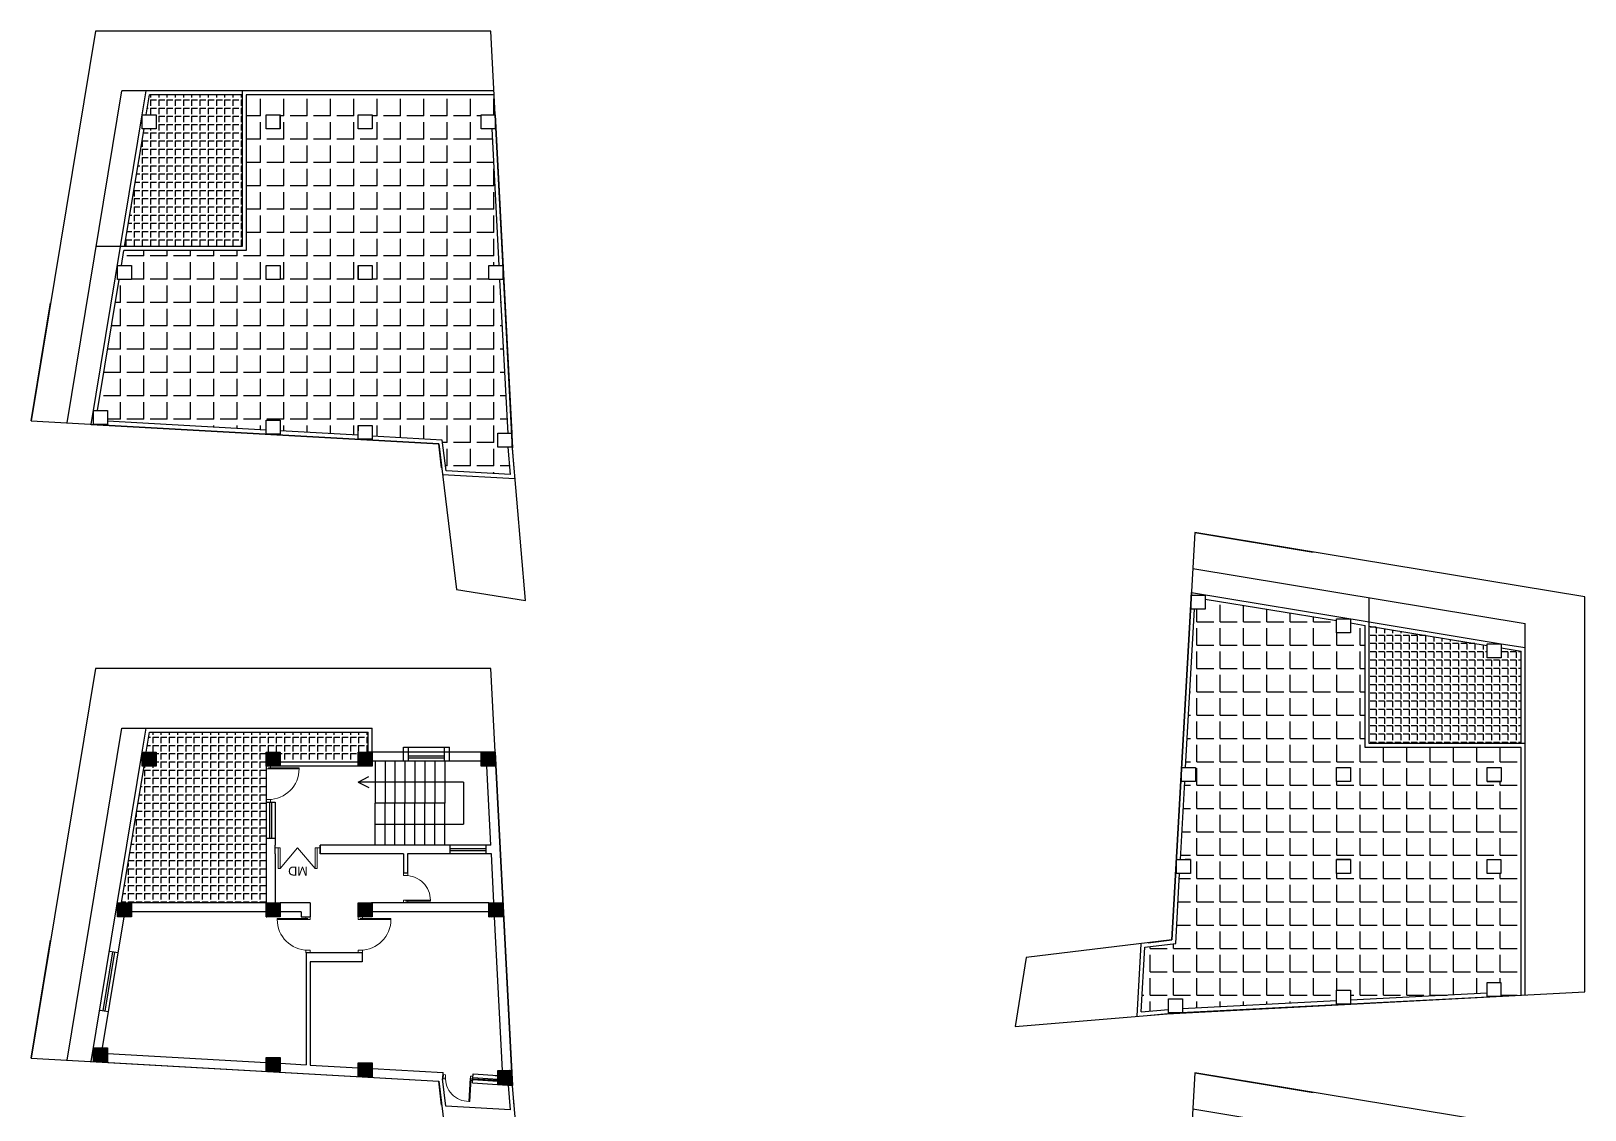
# Model space of a CAD drawing. Header units: inches. Extents: x -14619 to 1971361, y -855114 to -978.
# Drawn here: x 16591 to 18148, y -7366 to -6285 of the extents above; entities that cross this region are included whole.
import ezdxf
from ezdxf.enums import TextEntityAlignment as Align

# ---------------------------------------------------------------- set-up
doc = ezdxf.new("R2010")
doc.units = ezdxf.units.IN
doc.header["$LTSCALE"] = 0.5
doc.header["$MEASUREMENT"] = 0
for name, color, linetype, lineweight in [('ELEVATION', 85, 'Continuous', 9), ('Toilet', 7, 'Continuous', 25), ('window', 6, 'Continuous', 13)]:
    doc.layers.add(name, color=color, linetype=linetype, lineweight=lineweight)
doc.styles.get("Standard").update_dxf_attribs({"font": 'arial.ttf'})
pattern_1 = [(315, (35512.07191, 22638.5818), (0.08838834765, 0.08838834765), [])]
pattern_2 = [(270, (36397.625, 24563.814), (8.25, -2e-15), [6, -2.25]), (360, (36397.625, 24563.814), (2e-15, 8.25), [6, -2.25])]
pattern_3 = [(270, (37286.357, 25202.577), (8.25, -2e-15), [6, -2.25]), (360, (37286.357, 25202.577), (2e-15, 8.25), [6, -2.25])]
pattern_4 = [(90, (23716.62, 12470.48), (-23.375, 7e-15), [17, -6.375]), (180, (23716.62, 12470.48), (-9e-15, -23.375), [17, -6.375])]

# ---------------------------------------------------------------- blocks, each defined once
blk = doc.blocks.new('door')
at = {"layer": 'window', "ltscale": 0.002}
for p, q in [((-100562.7, -53980.3), (-100562.7, -53949.5)), ((-100561.8, -53949.5), (-100562.7, -53949.5)), ((-100561.8, -53980.3), (-100561.8, -53949.5)), ((-100561.8, -53980.3), (-100562.7, -53980.3))]:
    blk.add_line(p, q, dxfattribs=at)
for points in [[(-100596.1, -53982.5), (-100593.5, -53982.5), (-100593.5, -53978.2), (-100596.1, -53978.2)], [(-100560.1, -53982.5), (-100562.7, -53982.5), (-100562.7, -53978.2), (-100560.1, -53978.2)]]:
    blk.add_lwpolyline(points, close=True, dxfattribs=at)
blk.add_arc((-100562.7, -53980.4), 30.9, 89.9793, 179.9793, dxfattribs=at)

msp = doc.modelspace()

# ---------------------------------------------------------------- hatches: boundary and pattern name
h = msp.add_hatch()
h.set_pattern_fill('ANSI31', color=256, angle=270)
h.set_pattern_definition(pattern_1)
h.paths.add_polyline_path([(16932.8, -7021.6), (16932.8, -7007.6), (16918.8, -7007.6), (16918.8, -7021.6)])
h.paths.add_polyline_path([(17056.1, -7021.6), (17056.1, -7007.6), (17042.1, -7007.6), (17042.1, -7021.6)])
h.paths.add_polyline_path([(17063.9, -7172.5), (17063.9, -7158.5), (17049.9, -7158.5), (17049.9, -7172.5)])
h.paths.add_polyline_path([(17072.7, -7340.6), (17072.7, -7326.6), (17058.7, -7326.6), (17058.7, -7340.6), (17058.7, -7340.6)])
h.paths.add_polyline_path([(16932.8, -7332.7), (16932.8, -7318.7), (16918.8, -7318.7), (16918.8, -7332.7)])
h.paths.add_polyline_path([(16840.8, -7327.5), (16840.8, -7313.5), (16826.8, -7313.5), (16826.8, -7327.5)])
h.paths.add_polyline_path([(16932.8, -7172.5), (16932.8, -7158.5), (16918.8, -7158.5), (16918.8, -7172.5)])
h.paths.add_polyline_path([(16840.8, -7172.5), (16840.8, -7158.5), (16826.8, -7158.5), (16826.8, -7172.5)])
h.paths.add_polyline_path([(16840.8, -7021.5), (16840.8, -7007.5), (16826.8, -7007.5), (16826.8, -7021.5)])
h.paths.add_polyline_path([(16716.7, -7021.5), (16716.7, -7007.5), (16702.7, -7007.5), (16702.7, -7021.5)])
h.paths.add_polyline_path([(16691.8, -7172.5), (16691.8, -7158.5), (16677.8, -7158.5), (16677.8, -7172.5)])
h = msp.add_hatch()
h.set_pattern_fill('ANSI31', color=256, angle=270)
h.set_pattern_definition(pattern_1)
h.paths.add_polyline_path([(16932.8, -7021.6), (16932.8, -7007.6), (16918.8, -7007.6), (16918.8, -7021.6)])
h.paths.add_polyline_path([(17056.1, -7021.6), (17056.1, -7007.6), (17042.1, -7007.6), (17042.1, -7021.6)])
h.paths.add_polyline_path([(17063.9, -7172.5), (17063.9, -7158.5), (17049.9, -7158.5), (17049.9, -7172.5)])
h.paths.add_polyline_path([(17072.7, -7340.6), (17072.7, -7326.6), (17058.7, -7326.6), (17058.7, -7340.6), (17058.7, -7340.6)])
h.paths.add_polyline_path([(16932.8, -7332.7), (16932.8, -7318.7), (16918.8, -7318.7), (16918.8, -7332.7)])
h.paths.add_polyline_path([(16840.8, -7327.5), (16840.8, -7313.5), (16826.8, -7313.5), (16826.8, -7327.5)])
h.paths.add_polyline_path([(16932.8, -7172.5), (16932.8, -7158.5), (16918.8, -7158.5), (16918.8, -7172.5)])
h.paths.add_polyline_path([(16840.8, -7172.5), (16840.8, -7158.5), (16826.8, -7158.5), (16826.8, -7172.5)])
h.paths.add_polyline_path([(16840.8, -7021.5), (16840.8, -7007.5), (16826.8, -7007.5), (16826.8, -7021.5)])
h.paths.add_polyline_path([(16716.7, -7021.5), (16716.7, -7007.5), (16702.7, -7007.5), (16702.7, -7021.5)])
h.paths.add_polyline_path([(16691.8, -7172.5), (16691.8, -7158.5), (16677.8, -7158.5), (16677.8, -7172.5)])
h = msp.add_hatch()
h.set_pattern_fill('ANSI31', color=256, angle=270)
h.set_pattern_definition(pattern_1)
h.paths.add_polyline_path([(16667.9, -7303.8), (16653.9, -7303.8), (16653.9, -7317.8), (16667.9, -7317.8)])
h = msp.add_hatch()
h.set_pattern_fill('ANSI31', color=256, angle=270)
h.set_pattern_definition(pattern_1)
h.paths.add_polyline_path([(16667.9, -7303.8), (16653.9, -7303.8), (16653.9, -7317.8), (16667.9, -7317.8)])
at = {"layer": 'Toilet'}
h = msp.add_hatch(dxfattribs=at)
h.set_pattern_fill('ANGLE', color=256, scale=85, angle=450, style=0)
h.set_pattern_definition(pattern_4)
h.paths.add_polyline_path([(16932.8, -6679.9), (16932.8, -6690.7), (17003.2, -6694.7), (17006.9, -6725.6), (17071.6, -6729.2), (17069.3, -6701.8), (17058.7, -6701.8), (17058.7, -6687.8), (17068.7, -6687.8), (17060.6, -6533.7), (17049.9, -6533.7), (17049.9, -6519.7), (17059.9, -6519.7), (17052.8, -6382.8), (17042.1, -6382.8), (17042.1, -6368.8), (17056.1, -6368.8), (17056.1, -6368.7), (17055, -6348.7), (16806.8, -6348.7), (16806.8, -6504.7), (16684.3, -6504.7), (16681.8, -6519.7), (16691.8, -6519.7), (16691.8, -6533.7), (16679.5, -6533.7), (16657.8, -6665), (16667.9, -6665), (16667.9, -6675.8), (16826.8, -6684.7), (16826.8, -6674.7), (16840.8, -6674.7), (16840.8, -6675.5), (16840.8, -6685.5), (16918.8, -6689.9), (16918.8, -6679.9)])
h.paths.add_polyline_path([(16932.8, -6382.8), (16918.8, -6382.8), (16918.8, -6368.8), (16932.8, -6368.8)], flags=16)
h.paths.add_polyline_path([(16932.8, -6519.7), (16932.8, -6533.7), (16918.8, -6533.7), (16918.8, -6519.7)], flags=16)
h.paths.add_polyline_path([(16826.8, -6382.7), (16826.8, -6368.7), (16840.8, -6368.7), (16840.8, -6382.7)], flags=16)
h.paths.add_polyline_path([(16840.8, -6519.7), (16840.8, -6533.7), (16826.8, -6533.7), (16826.8, -6519.7)], flags=16)
h = msp.add_hatch(dxfattribs=at)
h.set_pattern_fill('ANGLE', color=256, scale=85, angle=450, style=0)
h.set_pattern_definition(pattern_4)
h.paths.add_polyline_path([(16932.8, -6679.9), (16932.8, -6690.7), (17003.2, -6694.7), (17006.9, -6725.6), (17071.6, -6729.2), (17069.3, -6701.8), (17058.7, -6701.8), (17058.7, -6687.8), (17068.7, -6687.8), (17060.6, -6533.7), (17049.9, -6533.7), (17049.9, -6519.7), (17059.9, -6519.7), (17052.8, -6382.8), (17042.1, -6382.8), (17042.1, -6368.8), (17056.1, -6368.8), (17056.1, -6368.7), (17055, -6348.7), (16806.8, -6348.7), (16806.8, -6504.7), (16684.3, -6504.7), (16681.8, -6519.7), (16691.8, -6519.7), (16691.8, -6533.7), (16679.5, -6533.7), (16657.8, -6665), (16667.9, -6665), (16667.9, -6675.8), (16826.8, -6684.7), (16826.8, -6674.7), (16840.8, -6674.7), (16840.8, -6675.5), (16840.8, -6685.5), (16918.8, -6689.9), (16918.8, -6679.9)])
h.paths.add_polyline_path([(16932.8, -6382.8), (16918.8, -6382.8), (16918.8, -6368.8), (16932.8, -6368.8)], flags=16)
h.paths.add_polyline_path([(16932.8, -6519.7), (16932.8, -6533.7), (16918.8, -6533.7), (16918.8, -6519.7)], flags=16)
h.paths.add_polyline_path([(16826.8, -6382.7), (16826.8, -6368.7), (16840.8, -6368.7), (16840.8, -6382.7)], flags=16)
h.paths.add_polyline_path([(16840.8, -6519.7), (16840.8, -6533.7), (16826.8, -6533.7), (16826.8, -6519.7)], flags=16)
h = msp.add_hatch(dxfattribs=at)
h.set_pattern_fill('ANGLE', color=256, scale=30, angle=270, style=0)
h.set_pattern_definition(pattern_3)
h.paths.add_polyline_path([(16802.8, -6348.7), (16710, -6348.7), (16706.7, -6368.7), (16716.7, -6368.7), (16716.7, -6382.7), (16704.4, -6382.7), (16684.9, -6500.7), (16802.8, -6500.7)])
h = msp.add_hatch(dxfattribs=at)
h.set_pattern_fill('ANGLE', color=256, scale=30, angle=270, style=0)
h.set_pattern_definition(pattern_3)
h.paths.add_polyline_path([(16802.8, -6348.7), (16710, -6348.7), (16706.7, -6368.7), (16716.7, -6368.7), (16716.7, -6382.7), (16704.4, -6382.7), (16684.9, -6500.7), (16802.8, -6500.7)])
h = msp.add_hatch(dxfattribs=at)
h.set_pattern_fill('ANGLE', color=256, scale=85, angle=360, style=0)
h.set_pattern_definition([(360, (36903.01, -13912.73), (6e-15, 23.375), [17, -6.375]), (90, (36903.01, -13912.73), (-23.375, 7e-15), [17, -6.375])])
h.paths.add_polyline_path([(17752.6, -7128.9), (17741.8, -7128.9), (17737.9, -7199.3), (17707, -7203), (17703.3, -7267.8), (17730.7, -7265.5), (17730.7, -7254.8), (17744.7, -7254.8), (17744.7, -7264.8), (17898.8, -7256.8), (17898.8, -7246), (17912.8, -7246), (17912.8, -7256), (18049.7, -7248.9), (18049.7, -7238.2), (18063.7, -7238.2), (18063.7, -7252.2), (18063.8, -7252.2), (18083.8, -7251.1), (18083.8, -7002.9), (17927.8, -7002.9), (17927.8, -6880.4), (17912.8, -6877.9), (17912.8, -6887.9), (17898.8, -6887.9), (17898.8, -6875.6), (17767.5, -6854), (17767.5, -6864), (17756.8, -6864), (17747.8, -7022.9), (17757.8, -7022.9), (17757.8, -7036.9), (17757, -7036.9), (17747, -7036.9), (17742.6, -7114.9), (17752.6, -7114.9)])
h.paths.add_polyline_path([(18049.7, -7128.9), (18049.7, -7114.9), (18063.7, -7114.9), (18063.7, -7128.9)], flags=16)
h.paths.add_polyline_path([(17912.8, -7128.9), (17898.8, -7128.9), (17898.8, -7114.9), (17912.8, -7114.9)], flags=16)
h.paths.add_polyline_path([(18049.8, -7022.9), (18063.8, -7022.9), (18063.8, -7036.9), (18049.8, -7036.9)], flags=16)
h.paths.add_polyline_path([(17912.8, -7036.9), (17898.8, -7036.9), (17898.8, -7022.9), (17912.8, -7022.9)], flags=16)
h = msp.add_hatch(dxfattribs=at)
h.set_pattern_fill('ANGLE', color=256, scale=30, angle=180, style=0)
h.set_pattern_definition([(180, (49635.1075, -27482.468), (-1e-15, -8.25), [6, -2.25]), (270, (49635.1075, -27482.468), (8.25, -2e-15), [6, -2.25])])
h.paths.add_polyline_path([(18083.8, -6998.9), (18083.8, -6906.1), (18063.8, -6902.8), (18063.8, -6912.8), (18049.8, -6912.8), (18049.8, -6900.5), (17931.8, -6881.1), (17931.8, -6998.9)])
h = msp.add_hatch(dxfattribs=at)
h.set_pattern_fill('ANGLE', color=256, scale=30, angle=270, style=0)
h.set_pattern_definition(pattern_2)
h.paths.add_polyline_path([(16928.8, -6987.5), (16710, -6987.5), (16706.7, -7007.5), (16716.7, -7007.5), (16716.7, -7021.5), (16704.4, -7021.5), (16681.8, -7158.5), (16826.8, -7158.5), (16826.8, -7057.5), (16826.8, -7021.5), (16826.8, -7021.5), (16826.8, -7007.5), (16840.8, -7007.5), (16840.8, -7017.6), (16918.8, -7017.6), (16918.8, -7007.6), (16928.8, -7007.6)])
h = msp.add_hatch(dxfattribs=at)
h.set_pattern_fill('ANGLE', color=256, scale=30, angle=270, style=0)
h.set_pattern_definition(pattern_2)
h.paths.add_polyline_path([(16928.8, -6987.5), (16710, -6987.5), (16706.7, -7007.5), (16716.7, -7007.5), (16716.7, -7021.5), (16704.4, -7021.5), (16681.8, -7158.5), (16826.8, -7158.5), (16826.8, -7057.5), (16826.8, -7021.5), (16826.8, -7021.5), (16826.8, -7007.5), (16840.8, -7007.5), (16840.8, -7017.6), (16918.8, -7017.6), (16918.8, -7007.6), (16928.8, -7007.6)])

# ---------------------------------------------------------------- linework, layer by layer
for p, q in [((16802.8, -6344.7), (16682.3, -6344.7)), ((16802.8, -6344.7), (16682.3, -6344.7)), ((16702.7, -6368.7), (16706.6, -6344.7)), ((16702.7, -6368.7), (16706.6, -6344.7)), ((16706.7, -6368.7), (16710, -6348.7)), ((16706.7, -6368.7), (16710, -6348.7)), ((16802.8, -6348.7), (16710, -6348.7)), ((16802.8, -6348.7), (16710, -6348.7)), ((16802.8, -6344.7), (16802.8, -6500.7)), ((17054.8, -6344.7), (16802.8, -6344.7)), ((16802.8, -6344.7), (16802.8, -6500.7)), ((17054.8, -6344.7), (16802.8, -6344.7)), ((16806.8, -6348.7), (16806.8, -6504.7)), ((17054.8, -6348.7), (16806.8, -6348.7)), ((16806.8, -6348.7), (16806.8, -6504.7)), ((17054.8, -6348.7), (16806.8, -6348.7)), ((16928.8, -6368.8), (16928.8, -6368.7)), ((16928.8, -6368.8), (16928.8, -6368.7)), ((17056.1, -6368.7), (17072.7, -6687.8)), ((17056.1, -6368.7), (17072.7, -6687.8)), ((17052.8, -6382.8), (17059.9, -6519.7)), ((17052.8, -6382.8), (17059.9, -6519.7)), ((17060.6, -6533.7), (17068.7, -6688)), ((17060.6, -6533.7), (17068.7, -6688)), ((16826.8, -6684.7), (16667.9, -6675.8)), ((16826.8, -6684.7), (16667.9, -6675.8)), ((16999.6, -6698.5), (16651.5, -6678.9)), ((16999.6, -6698.5), (16651.5, -6678.9)), ((16918.8, -6689.9), (16840.8, -6685.5)), ((16918.8, -6689.9), (16840.8, -6685.5)), ((17003.2, -6694.7), (16932.8, -6690.7)), ((17003.2, -6694.7), (16932.8, -6690.7)), ((17002.5, -6722.4), (16999.6, -6698.5)), ((17002.5, -6722.4), (16999.6, -6698.5)), ((17006.9, -6725.6), (17003.2, -6694.7)), ((17006.9, -6725.6), (17003.2, -6694.7)), ((17071.6, -6729.2), (17069.3, -6701.8)), ((17071.6, -6729.2), (17069.3, -6701.8)), ((17075.2, -6723.3), (17073.4, -6702.6)), ((17075.2, -6723.3), (17073.4, -6702.6)), ((17076, -6733.5), (17003.3, -6729.4)), ((17076, -6733.5), (17003.3, -6729.4)), ((17071.6, -6729.2), (17006.9, -6725.6)), ((17071.6, -6729.2), (17006.9, -6725.6)), ((17734.1, -7195.7), (17753.7, -6847.6)), ((17747.8, -7022.9), (17756.8, -6864)), ((18087.8, -6998.9), (18087.8, -6878.4)), ((18063.8, -6898.8), (18087.8, -6902.7)), ((18063.8, -6902.8), (18083.8, -6906.1)), ((18083.8, -6998.9), (18083.8, -6906.1)), ((16682.3, -6983.5), (16932.8, -6983.5)), ((16682.3, -6983.5), (16932.8, -6983.5)), ((16702.7, -7007.5), (16706.6, -6983.5)), ((16702.7, -7007.5), (16706.6, -6983.5)), ((16706.7, -7007.5), (16710, -6987.5)), ((16706.7, -7007.5), (16710, -6987.5)), ((16710, -6987.5), (16928.8, -6987.5)), ((16710, -6987.5), (16928.8, -6987.5)), ((16928.8, -7007.6), (16928.8, -6987.5)), ((16928.8, -7007.6), (16928.8, -6987.5)), ((16932.8, -7007.6), (16932.8, -6983.5)), ((16932.8, -7007.6), (16932.8, -6983.5)), ((16964.4, -7002.5), (17010.4, -7002.5)), ((16964.4, -7002.5), (17010.4, -7002.5)), ((18083.8, -7002.9), (17927.8, -7002.9)), ((18087.8, -6998.9), (17931.8, -6998.9)), ((18083.8, -7250.9), (18083.8, -7002.9)), ((18087.8, -7250.9), (18087.8, -6998.9)), ((16918.8, -7017.6), (16840.8, -7017.6)), ((16918.8, -7017.6), (16840.8, -7017.6)), ((16826.8, -7021.5), (16826.8, -7057.5)), ((16826.8, -7021.5), (16826.8, -7057.5)), ((16918.8, -7021.6), (16840.8, -7021.6)), ((16918.8, -7021.6), (16840.8, -7021.6)), ((16918.9, -7037.5), (16929.5, -7032)), ((16918.9, -7037.5), (16929.5, -7032)), ((17024.3, -7037.5), (16918.9, -7037.5)), ((16918.9, -7037.5), (16929.5, -7043)), ((17024.3, -7037.5), (16918.9, -7037.5)), ((16918.9, -7037.5), (16929.5, -7043)), ((17024.3, -7037.5), (17024.3, -7079.5)), ((17024.3, -7037.5), (17024.3, -7079.5)), ((17742.6, -7114.9), (17747, -7036.9)), ((16826.8, -7057.5), (16826.8, -7158.5)), ((16826.8, -7057.5), (16835.8, -7057.5)), ((16826.8, -7057.5), (16826.8, -7158.5)), ((16826.8, -7057.5), (16835.8, -7057.5)), ((16830.3, -7093.5), (16830.3, -7057.5)), ((16830.3, -7093.5), (16830.3, -7057.5)), ((16832.3, -7093.5), (16832.3, -7057.5)), ((16832.3, -7093.5), (16832.3, -7057.5)), ((16835.8, -7057.5), (16835.8, -7100.5)), ((16835.8, -7057.5), (16835.8, -7100.5)), ((16935.8, -7079.5), (17024.3, -7079.5)), ((16935.8, -7079.5), (17024.3, -7079.5)), ((16826.8, -7093.5), (16835.8, -7093.5)), ((16826.8, -7093.5), (16835.8, -7093.5)), ((16835.8, -7100.5), (16835.8, -7100.5)), ((16835.8, -7100.5), (16835.8, -7100.5)), ((16835.8, -7109.5), (16835.8, -7109.5)), ((16835.8, -7109.5), (16835.8, -7158.5)), ((16835.8, -7109.5), (16835.8, -7109.5)), ((16835.8, -7109.5), (16835.8, -7158.5)), ((18063.7, -7124.9), (18063.8, -7124.9)), ((17737.9, -7199.3), (17741.8, -7128.9)), ((16861.8, -7167.5), (16861.8, -7172.5)), ((16861.8, -7167.5), (16861.8, -7172.5)), ((16861.8, -7172.5), (16870.8, -7172.5)), ((16861.8, -7172.5), (16870.8, -7172.5)), ((16870.8, -7167.5), (16870.8, -7172.5)), ((16870.8, -7167.5), (16870.8, -7172.5)), ((17699.1, -7272.1), (17703.2, -7199.5)), ((17703.3, -7267.8), (17707, -7203)), ((17707, -7203), (17737.9, -7199.3)), ((17710.2, -7198.6), (17734.1, -7195.7)), ((18063.8, -7252.2), (17744.7, -7268.8)), ((18049.7, -7248.9), (17912.8, -7256)), ((17703.3, -7267.8), (17730.7, -7265.5)), ((17898.8, -7256.8), (17744.5, -7264.8)), ((17709.2, -7271.3), (17729.9, -7269.5)), ((17003.7, -7334.9), (17004, -7328.5)), ((17003.7, -7334.9), (17004, -7328.5)), ((17002.5, -7361.1), (16999.6, -7337.2)), ((17002.5, -7361.1), (16999.6, -7337.2)), ((17006.7, -7362.3), (17003.4, -7334.9)), ((17003.7, -7334.9), (17003.4, -7334.9)), ((17006.7, -7362.3), (17003.4, -7334.9)), ((17003.7, -7334.9), (17003.4, -7334.9)), ((17071.5, -7366), (17069.4, -7341.2)), ((17071.5, -7366), (17069.4, -7341.2)), ((17075.2, -7362.1), (17073.4, -7341.4)), ((17075.2, -7362.1), (17073.4, -7341.4)), ((17071.5, -7366), (17006.7, -7362.3)), ((17071.5, -7366), (17006.7, -7362.3))]:
    msp.add_line(p, q)
at = {"layer": 'ELEVATION', "color": 146, "ltscale": 0.25, "true_color": 0x105689}
for p, q in [((16835.8, -7103.2), (16838.8, -7103.2)), ((16835.8, -7103.2), (16838.8, -7103.2)), ((16838.8, -7103.2), (16838.8, -7124.2)), ((16840.8, -7103.2), (16838.8, -7103.2)), ((16838.8, -7103.2), (16838.8, -7124.2)), ((16840.8, -7103.2), (16838.8, -7103.2)), ((16840.8, -7124.2), (16840.8, -7103.2)), ((16840.8, -7124.2), (16858.3, -7103.2)), ((16840.8, -7124.2), (16840.8, -7103.2)), ((16840.8, -7124.2), (16858.3, -7103.2)), ((16875.8, -7124.2), (16858.3, -7103.2)), ((16875.8, -7124.2), (16858.3, -7103.2)), ((16875.8, -7124.2), (16875.8, -7103.2)), ((16875.8, -7103.2), (16877.8, -7103.2)), ((16875.8, -7124.2), (16875.8, -7103.2)), ((16875.8, -7103.2), (16877.8, -7103.2)), ((16880.8, -7103.2), (16877.8, -7103.2)), ((16877.8, -7103.2), (16877.8, -7124.2)), ((16880.8, -7103.2), (16877.8, -7103.2)), ((16877.8, -7103.2), (16877.8, -7124.2)), ((16840.8, -7124.2), (16838.8, -7124.2)), ((16840.8, -7124.2), (16838.8, -7124.2)), ((16877.8, -7124.2), (16875.8, -7124.2)), ((16877.8, -7124.2), (16875.8, -7124.2))]:
    msp.add_line(p, q, dxfattribs=at)
at = {"layer": 'Toilet'}
for p, q in [((16627.4, -6677.5), (16682.3, -6344.7)), ((16627.4, -6677.5), (16682.3, -6344.7)), ((16680.9, -6500.7), (16702.7, -6368.7)), ((16680.9, -6500.7), (16702.7, -6368.7)), ((16840.8, -6382.8), (16840.8, -6368.7)), ((16840.8, -6382.8), (16840.8, -6368.7)), ((17056.1, -6368.7), (17073.4, -6702.6)), ((17056.1, -6368.7), (17073.4, -6702.6)), ((16684.9, -6500.7), (16704.4, -6382.7)), ((16684.9, -6500.7), (16704.4, -6382.7)), ((16651.5, -6678.9), (16680.9, -6500.7)), ((16651.5, -6678.9), (16680.9, -6500.7)), ((16802.8, -6500.7), (16656.6, -6500.7)), ((16802.8, -6500.7), (16656.6, -6500.7)), ((16681.8, -6519.7), (16684.3, -6504.7)), ((16681.8, -6519.7), (16684.3, -6504.7)), ((16806.8, -6504.7), (16684.3, -6504.7)), ((16806.8, -6504.7), (16684.3, -6504.7)), ((16918.8, -6519.7), (16918.8, -6533.7)), ((16918.8, -6519.7), (16918.8, -6533.7)), ((16657.8, -6665), (16679.5, -6533.7)), ((16657.8, -6665), (16679.5, -6533.7)), ((16591.3, -6675.5), (16610.8, -6557.1)), ((16591.3, -6675.5), (16610.8, -6557.1)), ((16840.8, -6674.7), (16840.8, -6675.5)), ((16840.8, -6674.7), (16840.8, -6675.5)), ((16651.5, -6678.9), (16999.6, -6698.5)), ((16651.5, -6678.9), (16999.6, -6698.5)), ((16918.8, -6679.9), (16918.8, -6685.3)), ((16918.8, -6679.9), (16918.8, -6685.3)), ((17757.1, -6787.4), (17875.5, -6806.9)), ((17755, -6823.5), (18087.8, -6878.4)), ((17753.7, -6847.6), (17734.1, -7195.7)), ((17753.7, -6847.6), (17931.8, -6877)), ((17767.5, -6854), (17898.8, -6875.6)), ((17931.8, -6998.9), (17931.8, -6852.7)), ((17912.8, -6877.9), (17927.8, -6880.4)), ((17931.8, -6877), (18063.8, -6898.8)), ((17927.8, -7002.9), (17927.8, -6880.4)), ((17931.8, -6881.1), (18049.8, -6900.5)), ((16627.4, -7316.3), (16682.3, -6983.5)), ((16627.4, -7316.3), (16682.3, -6983.5)), ((16964.4, -7016.5), (16964.4, -7002.5)), ((16964.4, -7016.5), (16964.4, -7002.5)), ((16969.4, -7016.5), (16969.4, -7002.5)), ((16969.4, -7016.5), (16969.4, -7002.5)), ((17005.4, -7016.5), (17005.4, -7002.5)), ((17005.4, -7016.5), (17005.4, -7002.5)), ((17010.4, -7016.5), (17010.4, -7002.5)), ((17010.4, -7016.5), (17010.4, -7002.5)), ((16651.5, -7317.6), (16702.7, -7007.5)), ((16651.5, -7317.6), (16702.7, -7007.5)), ((16840.8, -7021.6), (16840.8, -7007.5)), ((16840.8, -7021.6), (16840.8, -7007.5)), ((17056.1, -7007.5), (16928.8, -7007.5)), ((17056.1, -7007.5), (16928.8, -7007.5)), ((17042.1, -7016.5), (16932.8, -7016.5)), ((17042.1, -7016.5), (16932.8, -7016.5)), ((17042.1, -7016.5), (16932.8, -7016.5)), ((17042.1, -7016.5), (16932.8, -7016.5)), ((16935.8, -7016.5), (16935.8, -7058.5)), ((16935.8, -7016.5), (16935.8, -7058.5)), ((16935.8, -7016.5), (16935.8, -7058.5)), ((16935.8, -7016.5), (16935.8, -7058.5)), ((16945.8, -7016.5), (16945.8, -7058.5)), ((16945.8, -7016.5), (16945.8, -7058.5)), ((16945.8, -7016.5), (16945.8, -7058.5)), ((16945.8, -7016.5), (16945.8, -7058.5)), ((16955.8, -7016.5), (16955.8, -7058.5)), ((16955.8, -7016.5), (16955.8, -7058.5)), ((16955.8, -7016.5), (16955.8, -7058.5)), ((16955.8, -7016.5), (16955.8, -7058.5)), ((16965.8, -7016.5), (16965.8, -7058.5)), ((16965.8, -7016.5), (16965.8, -7058.5)), ((16965.8, -7016.5), (16965.8, -7058.5)), ((16965.8, -7016.5), (16965.8, -7058.5)), ((17005.4, -7007.5), (16969.4, -7007.5)), ((16969.4, -7016.5), (16969.4, -7007.5)), ((17005.4, -7007.5), (16969.4, -7007.5)), ((16969.4, -7016.5), (16969.4, -7007.5)), ((16969.4, -7011), (17005.4, -7011)), ((16969.4, -7011), (17005.4, -7011)), ((16969.4, -7011), (17005.4, -7011)), ((16969.4, -7011), (17005.4, -7011)), ((16969.4, -7013), (17005.4, -7013)), ((16969.4, -7013), (17005.4, -7013)), ((16969.4, -7013), (17005.4, -7013)), ((16969.4, -7013), (17005.4, -7013)), ((16975.8, -7016.5), (16975.8, -7058.5)), ((16975.8, -7016.5), (16975.8, -7058.5)), ((16975.8, -7016.5), (16975.8, -7058.5)), ((16975.8, -7016.5), (16975.8, -7058.5)), ((16985.8, -7016.5), (16985.8, -7058.5)), ((16985.8, -7016.5), (16985.8, -7058.5)), ((16985.8, -7016.5), (16985.8, -7058.5)), ((16985.8, -7016.5), (16985.8, -7058.5)), ((16995.8, -7016.5), (16995.8, -7058.5)), ((16995.8, -7016.5), (16995.8, -7058.5)), ((16995.8, -7016.5), (16995.8, -7058.5)), ((16995.8, -7016.5), (16995.8, -7058.5)), ((17005.4, -7016.5), (17005.4, -7007.5)), ((17005.4, -7016.5), (17005.4, -7007.5)), ((17005.8, -7016.5), (17005.8, -7058.5)), ((17005.8, -7016.5), (17005.8, -7058.5)), ((17005.8, -7016.5), (17005.8, -7058.5)), ((17005.8, -7016.5), (17005.8, -7058.5)), ((17056.1, -7007.5), (17073.4, -7341.4)), ((17056.1, -7007.5), (17073.4, -7341.4)), ((16681.8, -7158.5), (16704.4, -7021.5)), ((16681.8, -7158.5), (16704.4, -7021.5)), ((17051.9, -7100.5), (17047.8, -7021.6)), ((17051.9, -7100.5), (17047.8, -7021.6)), ((17757.8, -7036.9), (17757, -7036.9)), ((18049.7, -7036.9), (18063.8, -7036.9)), ((17005.8, -7058.5), (16935.8, -7058.5)), ((16935.8, -7100.5), (16935.8, -7058.5)), ((16935.8, -7100.5), (16935.8, -7058.5)), ((17005.8, -7058.5), (16935.8, -7058.5)), ((16935.8, -7100.5), (16935.8, -7058.5)), ((16935.8, -7100.5), (16935.8, -7058.5)), ((16945.8, -7100.5), (16945.8, -7058.5)), ((16945.8, -7100.5), (16945.8, -7058.5)), ((16945.8, -7100.5), (16945.8, -7058.5)), ((16945.8, -7100.5), (16945.8, -7058.5)), ((16955.8, -7100.5), (16955.8, -7058.5)), ((16955.8, -7100.5), (16955.8, -7058.5)), ((16955.8, -7100.5), (16955.8, -7058.5)), ((16955.8, -7100.5), (16955.8, -7058.5)), ((16965.8, -7100.5), (16965.8, -7058.5)), ((16965.8, -7100.5), (16965.8, -7058.5)), ((16965.8, -7100.5), (16965.8, -7058.5)), ((16965.8, -7100.5), (16965.8, -7058.5)), ((16975.8, -7100.5), (16975.8, -7058.5)), ((16975.8, -7100.5), (16975.8, -7058.5)), ((16975.8, -7100.5), (16975.8, -7058.5)), ((16975.8, -7100.5), (16975.8, -7058.5)), ((16985.8, -7100.5), (16985.8, -7058.5)), ((16985.8, -7100.5), (16985.8, -7058.5)), ((16985.8, -7100.5), (16985.8, -7058.5)), ((16985.8, -7100.5), (16985.8, -7058.5)), ((16995.8, -7100.5), (16995.8, -7058.5)), ((16995.8, -7100.5), (16995.8, -7058.5)), ((16995.8, -7100.5), (16995.8, -7058.5)), ((16995.8, -7100.5), (16995.8, -7058.5)), ((17005.8, -7100.5), (17005.8, -7058.5)), ((17005.8, -7100.5), (17005.8, -7058.5)), ((17005.8, -7100.5), (17005.8, -7058.5)), ((17005.8, -7100.5), (17005.8, -7058.5)), ((16835.8, -7109.5), (16835.8, -7100.5)), ((16835.8, -7109.5), (16835.8, -7100.5)), ((16835.8, -7109.5), (16835.8, -7100.5)), ((16835.8, -7109.5), (16835.8, -7100.5)), ((17051.9, -7100.5), (16880.8, -7100.5)), ((16880.8, -7100.5), (16880.8, -7109.5)), ((16880.8, -7109.5), (16880.8, -7100.5)), ((17051.9, -7100.5), (16880.8, -7100.5)), ((16880.8, -7100.5), (16880.8, -7109.5)), ((16880.8, -7109.5), (16880.8, -7100.5)), ((16964.4, -7109.5), (16880.8, -7109.5)), ((16964.4, -7109.5), (16880.8, -7109.5)), ((16964.4, -7109.5), (16964.4, -7128.5)), ((16964.4, -7109.5), (16964.4, -7128.5)), ((17052.4, -7109.5), (16968.4, -7109.5)), ((16968.4, -7109.5), (16968.4, -7128.5)), ((17052.4, -7109.5), (16968.4, -7109.5)), ((16968.4, -7109.5), (16968.4, -7128.5)), ((17010.8, -7100.5), (17010.8, -7109.5)), ((17010.8, -7100.5), (17010.8, -7109.5)), ((17010.8, -7104), (17046.8, -7104)), ((17010.8, -7104), (17046.8, -7104)), ((17010.8, -7106), (17046.8, -7106)), ((17010.8, -7106), (17046.8, -7106)), ((17046.8, -7100.5), (17046.8, -7109.5)), ((17046.8, -7100.5), (17046.8, -7109.5)), ((17054.9, -7158.5), (17052.4, -7109.5)), ((17054.9, -7158.5), (17052.4, -7109.5)), ((16964.4, -7128.5), (16968.4, -7128.5)), ((16964.4, -7128.5), (16968.4, -7128.5)), ((16964.4, -7128.5), (16968.4, -7128.5)), ((16964.4, -7128.5), (16968.4, -7128.5)), ((17752.6, -7114.9), (17747.2, -7114.9)), ((17912.8, -7114.9), (17898.8, -7114.9)), ((16826.8, -7158.5), (16691.8, -7158.5)), ((16826.8, -7158.5), (16691.8, -7158.5)), ((16870.8, -7158.5), (16840.8, -7158.5)), ((16870.8, -7158.5), (16840.8, -7158.5)), ((16870.8, -7158.5), (16870.8, -7167.5)), ((16870.8, -7158.5), (16870.8, -7167.5)), ((16918.8, -7158.5), (16918.8, -7172.5)), ((16918.8, -7158.5), (16918.8, -7172.5)), ((17049.9, -7158.5), (16932.8, -7158.5)), ((17049.9, -7158.5), (16932.8, -7158.5)), ((16662.9, -7303.8), (16684.6, -7172.5)), ((16662.9, -7303.8), (16684.6, -7172.5)), ((16861.8, -7167.5), (16691.8, -7167.5)), ((16861.8, -7167.5), (16691.8, -7167.5)), ((17049.9, -7167.5), (16932.8, -7167.5)), ((17049.9, -7167.5), (16932.8, -7167.5)), ((17063.6, -7326.6), (17055.6, -7172.5)), ((17063.6, -7326.6), (17055.6, -7172.5)), ((16591.3, -7314.2), (16610.8, -7195.8)), ((16591.3, -7314.2), (16610.8, -7195.8)), ((16663.4, -7266.8), (16673.2, -7207.6)), ((16663.4, -7266.8), (16673.2, -7207.6)), ((16665.4, -7267.2), (16675.2, -7208)), ((16665.4, -7267.2), (16675.2, -7208)), ((16678.6, -7208.5), (16669.7, -7207.1)), ((16678.6, -7208.5), (16669.7, -7207.1)), ((16922.8, -7208.5), (16866.8, -7208.5)), ((16866.8, -7208.5), (16866.8, -7320.7)), ((16922.8, -7208.5), (16866.8, -7208.5)), ((16866.8, -7208.5), (16866.8, -7320.7)), ((16922.8, -7217.5), (16870.8, -7217.5)), ((16870.8, -7217.5), (16870.8, -7321)), ((16922.8, -7217.5), (16870.8, -7217.5)), ((16870.8, -7217.5), (16870.8, -7321)), ((16922.8, -7208.5), (16922.8, -7217.5)), ((16922.8, -7208.5), (16922.8, -7217.5)), ((18063.8, -7252.2), (17729.9, -7269.5)), ((16668.9, -7267.7), (16660, -7266.3)), ((16668.9, -7267.7), (16660, -7266.3)), ((16667.9, -7309.5), (16826.8, -7318.5)), ((16667.9, -7309.5), (16826.8, -7318.5)), ((16840.8, -7313.5), (16840.8, -7314.3)), ((16840.8, -7313.5), (16840.8, -7314.3)), ((16651.5, -7317.6), (16999.6, -7337.2)), ((16651.5, -7317.6), (16999.6, -7337.2)), ((16840.8, -7319.3), (16866.8, -7320.7)), ((16840.8, -7319.3), (16866.8, -7320.7)), ((16870.8, -7321), (16918.8, -7323.7)), ((16870.8, -7321), (16918.8, -7323.7)), ((16918.8, -7318.7), (16918.8, -7324.1)), ((16918.8, -7318.7), (16918.8, -7324.1)), ((16932.8, -7324.5), (17004, -7328.5)), ((16932.8, -7324.5), (17004, -7328.5)), ((17003.9, -7330.6), (17003.7, -7334.6)), ((17003.9, -7330.6), (17003.7, -7334.6)), ((17003.9, -7330.6), (17003.7, -7334.6)), ((17003.9, -7330.6), (17003.7, -7334.6)), ((17033.5, -7338.9), (17034, -7329.9)), ((17033.5, -7338.9), (17034, -7329.9)), ((17034, -7329.9), (17058.7, -7331.6)), ((17034, -7329.9), (17058.7, -7331.6)), ((17757.1, -7328.8), (17875.5, -7348.4)), ((17033.5, -7338.9), (17073.4, -7341.4)), ((17033.5, -7338.9), (17073.4, -7341.4)), ((17033.7, -7335.4), (17058.7, -7337.1)), ((17033.7, -7335.4), (17058.7, -7337.1)), ((17033.8, -7333.4), (17058.7, -7335.1)), ((17033.8, -7333.4), (17058.7, -7335.1)), ((17033.8, -7334.7), (17058.7, -7336.1)), ((17033.8, -7334.7), (17058.7, -7336.1)), ((17056.1, -7331.4), (17058.7, -7331.6)), ((17056.1, -7331.4), (17058.7, -7331.6)), ((17056.1, -7331.4), (17058.7, -7331.6)), ((17056.1, -7331.4), (17058.7, -7331.6)), ((17755, -7365), (18087.8, -7419.9))]:
    msp.add_line(p, q, dxfattribs=at)
for points in [[(16999.6, -6698.5), (17017.3, -6844.4), (17086.4, -6855.6), (17073.5, -6703.2), (17051.7, -6284.7), (16655.7, -6284.7), (16591.3, -6675.5)], [(16999.6, -6698.5), (17017.3, -6844.4), (17086.4, -6855.6), (17073.5, -6703.2), (17051.7, -6284.7), (16655.7, -6284.7), (16591.3, -6675.5)], [(16716.7, -6368.7), (16716.7, -6382.7), (16702.7, -6382.7), (16702.7, -6368.7)], [(16716.7, -6368.7), (16716.7, -6382.7), (16702.7, -6382.7), (16702.7, -6368.7)], [(16840.8, -6368.7), (16840.8, -6382.7), (16826.8, -6382.7), (16826.8, -6368.7)], [(16840.8, -6368.7), (16840.8, -6382.7), (16826.8, -6382.7), (16826.8, -6368.7)], [(16932.8, -6368.8), (16932.8, -6382.8), (16918.8, -6382.8), (16918.8, -6368.8)], [(16932.8, -6368.8), (16932.8, -6382.8), (16918.8, -6382.8), (16918.8, -6368.8)], [(17056.1, -6368.8), (17056.1, -6382.8), (17042.1, -6382.8), (17042.1, -6368.8)], [(17056.1, -6368.8), (17056.1, -6382.8), (17042.1, -6382.8), (17042.1, -6368.8)], [(16691.8, -6519.7), (16691.8, -6533.7), (16677.8, -6533.7), (16677.8, -6519.7)], [(16691.8, -6519.7), (16691.8, -6533.7), (16677.8, -6533.7), (16677.8, -6519.7)], [(16840.8, -6519.7), (16840.8, -6533.7), (16826.8, -6533.7), (16826.8, -6519.7)], [(16840.8, -6519.7), (16840.8, -6533.7), (16826.8, -6533.7), (16826.8, -6519.7)], [(16932.8, -6519.7), (16932.8, -6533.7), (16918.8, -6533.7), (16918.8, -6519.7)], [(16932.8, -6519.7), (16932.8, -6533.7), (16918.8, -6533.7), (16918.8, -6519.7)], [(17063.9, -6519.7), (17063.9, -6533.7), (17049.9, -6533.7), (17049.9, -6519.7)], [(17063.9, -6519.7), (17063.9, -6533.7), (17049.9, -6533.7), (17049.9, -6519.7)], [(16667.9, -6665), (16667.9, -6679), (16653.9, -6679), (16653.9, -6665)], [(16667.9, -6665), (16667.9, -6679), (16653.9, -6679), (16653.9, -6665)], [(16840.8, -6674.7), (16840.8, -6688.7), (16826.8, -6688.7), (16826.8, -6674.7)], [(16840.8, -6674.7), (16840.8, -6688.7), (16826.8, -6688.7), (16826.8, -6674.7)], [(16932.8, -6679.9), (16932.8, -6693.9), (16918.8, -6693.9), (16918.8, -6679.9)], [(16932.8, -6679.9), (16932.8, -6693.9), (16918.8, -6693.9), (16918.8, -6679.9)], [(17072.7, -6687.8), (17072.7, -6701.8), (17058.7, -6701.8), (17058.7, -6687.8)], [(17072.7, -6687.8), (17072.7, -6701.8), (17058.7, -6701.8), (17058.7, -6687.8)], [(17734.1, -7195.7), (17588.1, -7213.4), (17576.9, -7282.5), (17729.4, -7269.6), (18147.8, -7247.8), (18147.8, -6851.8), (17757.1, -6787.4)], [(17767.5, -6864), (17753.5, -6864), (17753.5, -6850), (17767.5, -6850)], [(17912.8, -6887.9), (17898.8, -6887.9), (17898.8, -6873.9), (17912.8, -6873.9)], [(18063.8, -6912.8), (18049.8, -6912.8), (18049.8, -6898.8), (18063.8, -6898.8)], [(16999.6, -7337.2), (17017.3, -7483.2), (17086.4, -7494.4), (17073.5, -7341.9), (17051.7, -6923.5), (16655.7, -6923.5), (16591.3, -7314.2)], [(16999.6, -7337.2), (17017.3, -7483.2), (17086.4, -7494.4), (17073.5, -7341.9), (17051.7, -6923.5), (16655.7, -6923.5), (16591.3, -7314.2)], [(16716.7, -7007.5), (16716.7, -7021.5), (16702.7, -7021.5), (16702.7, -7007.5)], [(16716.7, -7007.5), (16716.7, -7021.5), (16702.7, -7021.5), (16702.7, -7007.5)], [(16840.8, -7007.5), (16840.8, -7021.5), (16826.8, -7021.5), (16826.8, -7007.5)], [(16840.8, -7007.5), (16840.8, -7021.5), (16826.8, -7021.5), (16826.8, -7007.5)], [(16932.8, -7007.6), (16932.8, -7021.6), (16918.8, -7021.6), (16918.8, -7007.6)], [(16932.8, -7007.6), (16932.8, -7021.6), (16918.8, -7021.6), (16918.8, -7007.6)], [(17056.1, -7007.6), (17056.1, -7021.6), (17042.1, -7021.6), (17042.1, -7007.6)], [(17056.1, -7007.6), (17056.1, -7021.6), (17042.1, -7021.6), (17042.1, -7007.6)], [(17757.8, -7036.9), (17743.8, -7036.9), (17743.8, -7022.9), (17757.8, -7022.9)], [(17912.8, -7036.9), (17898.8, -7036.9), (17898.8, -7022.9), (17912.8, -7022.9)], [(18063.8, -7036.9), (18049.8, -7036.9), (18049.8, -7022.9), (18063.8, -7022.9)], [(17752.6, -7128.9), (17738.6, -7128.9), (17738.6, -7114.9), (17752.6, -7114.9)], [(17912.8, -7128.9), (17898.8, -7128.9), (17898.8, -7114.9), (17912.8, -7114.9)], [(18063.7, -7128.9), (18049.7, -7128.9), (18049.7, -7114.9), (18063.7, -7114.9)], [(16691.8, -7158.5), (16691.8, -7172.5), (16677.8, -7172.5), (16677.8, -7158.5)], [(16691.8, -7158.5), (16691.8, -7172.5), (16677.8, -7172.5), (16677.8, -7158.5)], [(16840.8, -7158.5), (16840.8, -7172.5), (16826.8, -7172.5), (16826.8, -7158.5)], [(16840.8, -7158.5), (16840.8, -7172.5), (16826.8, -7172.5), (16826.8, -7158.5)], [(16932.8, -7158.5), (16932.8, -7172.5), (16918.8, -7172.5), (16918.8, -7158.5)], [(16932.8, -7158.5), (16932.8, -7172.5), (16918.8, -7172.5), (16918.8, -7158.5)], [(17063.9, -7158.5), (17063.9, -7172.5), (17049.9, -7172.5), (17049.9, -7158.5)], [(17063.9, -7158.5), (17063.9, -7172.5), (17049.9, -7172.5), (17049.9, -7158.5)], [(17912.8, -7260), (17898.8, -7260), (17898.8, -7246), (17912.8, -7246)], [(18063.7, -7252.2), (18049.7, -7252.2), (18049.7, -7238.2), (18063.7, -7238.2)], [(17744.7, -7268.8), (17730.7, -7268.8), (17730.7, -7254.8), (17744.7, -7254.8)], [(16667.9, -7303.8), (16667.9, -7317.8), (16653.9, -7317.8), (16653.9, -7303.8)], [(16667.9, -7303.8), (16667.9, -7317.8), (16653.9, -7317.8), (16653.9, -7303.8)], [(16840.8, -7313.5), (16840.8, -7327.5), (16826.8, -7327.5), (16826.8, -7313.5)], [(16840.8, -7313.5), (16840.8, -7327.5), (16826.8, -7327.5), (16826.8, -7313.5)], [(16932.8, -7318.7), (16932.8, -7332.7), (16918.8, -7332.7), (16918.8, -7318.7)], [(16932.8, -7318.7), (16932.8, -7332.7), (16918.8, -7332.7), (16918.8, -7318.7)], [(17072.7, -7326.6), (17072.7, -7340.6), (17058.7, -7340.6), (17058.7, -7326.6)], [(17072.7, -7326.6), (17072.7, -7340.6), (17058.7, -7340.6), (17058.7, -7326.6)], [(17734.1, -7737.2), (17588.1, -7754.8), (17576.9, -7823.9), (17729.4, -7811), (18147.8, -7789.3), (18147.8, -7393.3), (17757.1, -7328.8)]]:
    msp.add_lwpolyline(points, close=True, dxfattribs=at)
for points in [[(16651.5, -6678.9), (16999.6, -6698.5)], [(16651.5, -6678.9), (16999.6, -6698.5)], [(17753.7, -6847.6), (17734.1, -7195.7)], [(17033.5, -7338.9), (17073.4, -7341.4), (17056.1, -7007.5)], [(17033.5, -7338.9), (17073.4, -7341.4), (17056.1, -7007.5)], [(16651.5, -7317.6), (16999.6, -7337.2)], [(16651.5, -7317.6), (16999.6, -7337.2)]]:
    msp.add_lwpolyline(points, dxfattribs=at)
at = {"layer": 'window', "ltscale": 0.002}
for p, q in [((16966.5, -7155.9), (16991.4, -7155.9)), ((16966.5, -7156.8), (16966.5, -7155.9)), ((16966.5, -7155.9), (16991.4, -7155.9)), ((16966.5, -7156.8), (16966.5, -7155.9)), ((16966.5, -7156.8), (16991.4, -7156.8)), ((16966.5, -7156.8), (16991.4, -7156.8)), ((16991.4, -7156.8), (16991.4, -7155.9)), ((16991.4, -7156.8), (16991.4, -7155.9)), ((17031.2, -7334.3), (17029.9, -7357.5)), ((17031.2, -7334.3), (17029.9, -7357.5)), ((17032, -7334.3), (17030.7, -7357.6)), ((17032, -7334.3), (17030.7, -7357.6)), ((17032, -7334.3), (17031.2, -7334.3)), ((17032, -7334.3), (17031.2, -7334.3)), ((17030.7, -7357.6), (17029.9, -7357.5)), ((17030.7, -7357.6), (17029.9, -7357.5))]:
    msp.add_line(p, q, dxfattribs=at)
for points in [[(16964.4, -7128.5), (16964.4, -7131.1), (16968.6, -7131.1), (16968.6, -7128.5)], [(16964.4, -7128.5), (16964.4, -7131.1), (16968.6, -7131.1), (16968.6, -7128.5)], [(16964.4, -7158.5), (16964.4, -7155.9), (16968.6, -7155.9), (16968.6, -7158.5)], [(16964.4, -7158.5), (16964.4, -7155.9), (16968.6, -7155.9), (16968.6, -7158.5)], [(17003.9, -7330.6), (17006.5, -7330.8), (17006.2, -7335), (17003.7, -7334.9)], [(17003.9, -7330.6), (17006.5, -7330.8), (17006.2, -7335), (17003.7, -7334.9)], [(17033.9, -7332.3), (17031.3, -7332.2), (17031.1, -7336.4), (17033.6, -7336.6)], [(17033.9, -7332.3), (17031.3, -7332.2), (17031.1, -7336.4), (17033.6, -7336.6)]]:
    msp.add_lwpolyline(points, close=True, dxfattribs=at)
for centre, radius, start, end in [((16966.5, -7155.9), 24.8, 359.8865, 90.0622), ((16966.5, -7155.9), 24.8, 359.8865, 90.0622), ((17029.8, -7334), 23.5, 177.296, 270.1063), ((17029.8, -7334), 23.5, 177.296, 270.1063)]:
    msp.add_arc(centre, radius, start, end, dxfattribs=at)

# ---------------------------------------------------------------- block references
at = {"xscale": -1, "rotation": 270}
for p in [(70809.3, 93538.6), (70809.3, 93538.6), (70901.3, 93387.6), (70901.3, 93387.6)]:
    msp.add_blockref('door', p, dxfattribs=at)
at = {"rotation": 90}
msp.add_blockref('door', (-37111.7, 93387.6), dxfattribs=at)
msp.add_blockref('door', (-37111.7, 93387.6), dxfattribs=at)

# ---------------------------------------------------------------- texts
msp.add_text('MD', height=9.03, rotation=180).set_placement((16858.6, -7126.6), align=Align.MIDDLE_CENTER)
msp.add_text('MD', height=9.03, rotation=180).set_placement((16858.6, -7126.6), align=Align.MIDDLE_CENTER)

doc.saveas('drawing.dxf')
